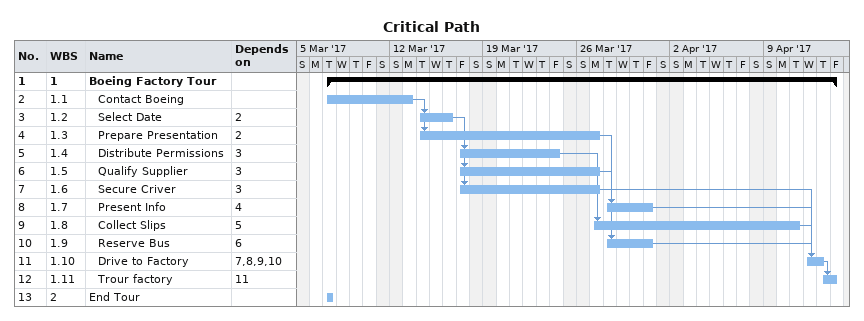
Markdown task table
Critical Path

| ID | WBS | Task | Start | Finish | Predecessors |
|---|---|---|---|---|---|
| 1 | 1 | **Boeing Factory Tour** | 2017-03-07 | 2017-04-14 |  |
| 2 | 1.1 | Contact Boeing | 2017-03-07 | 2017-03-13 |  |
| 3 | 1.2 | Select Date | 2017-03-14 | 2017-03-16 | 2 |
| 4 | 1.3 | Prepare Presentation | 2017-03-14 | 2017-03-27 | 2 |
| 5 | 1.4 | Distribute Permissions | 2017-03-17 | 2017-03-24 | 3 |
| 6 | 1.5 | Qualify Supplier | 2017-03-17 | 2017-03-27 | 3 |
| 7 | 1.6 | Secure Criver | 2017-03-17 | 2017-03-27 | 3 |
| 8 | 1.7 | Present Info | 2017-03-28 | 2017-03-31 | 4 |
| 9 | 1.8 | Collect Slips | 2017-03-27 | 2017-04-11 | 5 |
| 10 | 1.9 | Reserve Bus | 2017-03-28 | 2017-03-31 | 6 |
| 11 | 1.10 | Drive to Factory | 2017-04-12 | 2017-04-13 | 7, 8, 9, 10 |
| 12 | 1.11 | Trour factory | 2017-04-13 | 2017-04-14 | 11 |
| 13 | 2 | End Tour | 2017-03-07 | 2017-03-07 |  |
